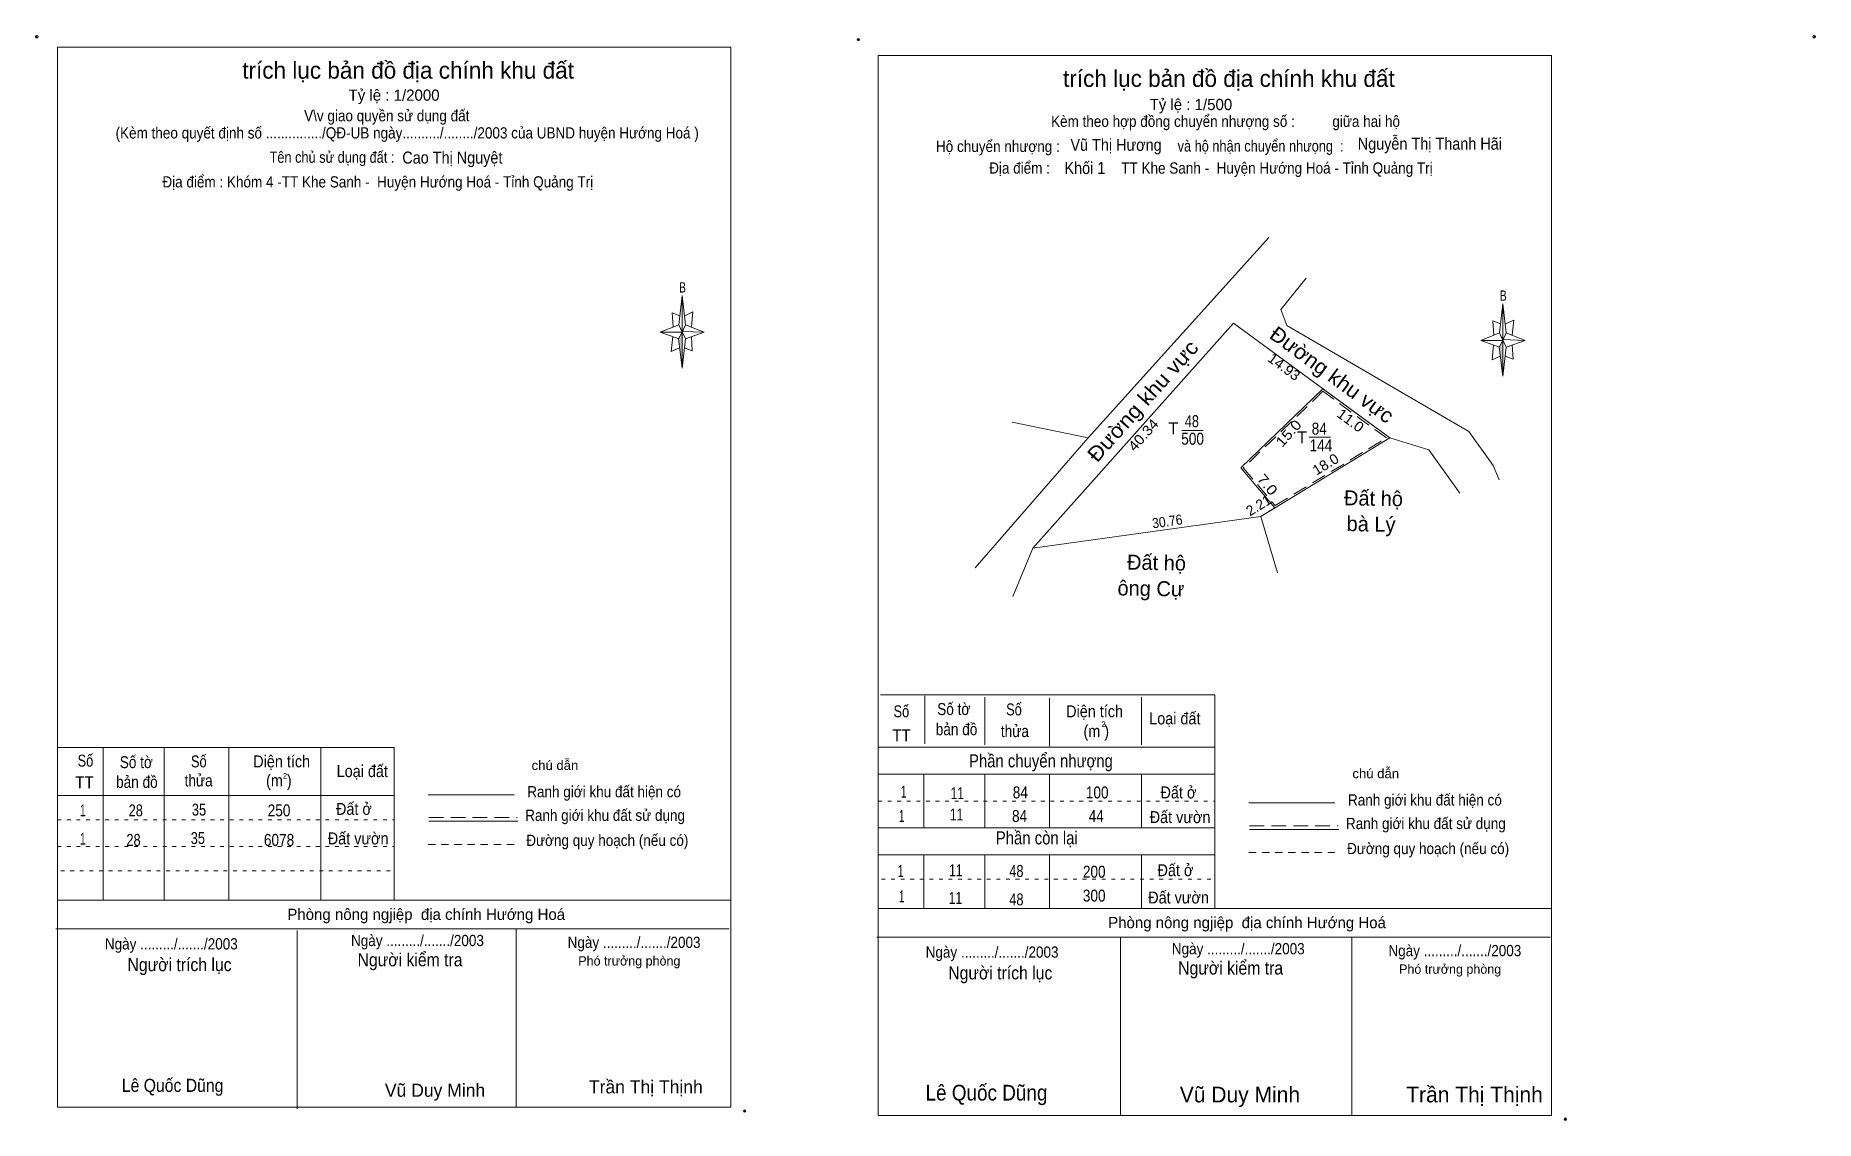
# Model space of a CAD drawing. Header units: centimetres. Extents: x 0.4 to 48, y 0.7 to 29.8.
import ezdxf
from ezdxf.enums import TextEntityAlignment as Align

# ---------------------------------------------------------------- set-up
doc = ezdxf.new("R2010")
doc.units = ezdxf.units.CM
doc.header["$LTSCALE"] = 0.13
doc.header["$PDMODE"] = 32
doc.header["$PDSIZE"] = 0.065
for name, pattern in [('DOTTED', [1.5, 0.3, -1.2]), ('MEDIUM_DASHED', [4.5, 3, -1.5]), ('SHORT_DASHED', [2.7, 1.5, -1.2])]:
    doc.linetypes.add(name, pattern=pattern)
for name, color, linetype, lineweight in [('1', 7, 'DOTTED', 13), ('33', 7, 'Continuous', 13), ('34', 7, 'Continuous', 13), ('4', 7, 'Continuous', 13), ('5', 7, 'Continuous', 13)]:
    doc.layers.add(name, color=color, linetype=linetype, lineweight=lineweight)
doc.layers.add('51', color=7, linetype='Continuous')

msp = doc.modelspace()

# ---------------------------------------------------------------- hatches: boundary and pattern name
at = {"layer": '5'}
for points in [[(17.7, 21.83), (17.7, 20.87), (17.6, 21.65)], [(39.64, 21.61), (39.64, 20.65), (39.54, 21.43)]]:
    msp.add_hatch(color=256, dxfattribs=at).paths.add_polyline_path(points)

# ---------------------------------------------------------------- linework, layer by layer
at = {"layer": '1', "linetype": 'Continuous'}
for p, q in [((22.94, 10.73), (31.94, 10.73)), ((22.94, 10.01), (31.94, 10.01)), ((22.94, 8.57), (31.94, 8.57)), ((22.94, 7.85), (31.94, 7.85))]:
    msp.add_line(p, q, dxfattribs=at)
at = {"layer": '1'}
for p, q in [((22.94, 9.29), (31.94, 9.29)), ((22.94, 9.29), (31.94, 9.29)), ((1, 8.79), (10, 8.79)), ((22.94, 8.57), (31.94, 8.57)), ((1, 8.07), (10, 8.07)), ((22.94, 7.85), (31.94, 7.85)), ((1.09, 7.42), (10, 7.42)), ((23.03, 7.2), (31.94, 7.2)), ((23.03, 7.2), (31.94, 7.2))]:
    msp.add_line(p, q, dxfattribs=at)
at = {"layer": '33'}
for p, q in [((31.06, 19.2), (31.63, 19.2)), ((34.46, 19.02), (35.03, 19.02))]:
    msp.add_line(p, q, dxfattribs=at)
at = {"layer": '34'}
for p, q in [((28.55, 19), (33.38, 24.36)), ((26.52, 19.42), (28.55, 19)), ((25.53, 15.53), (28.55, 19)), ((33.17, 16.9), (33.54, 17.13)), ((33.17, 16.9), (27.07, 16.05)), ((33.61, 15.39), (33.17, 16.9)), ((26.54, 14.76), (27.07, 16.05))]:
    msp.add_line(p, q, dxfattribs=at)
for points in [[(39.54, 17.88), (39.38, 18.26), (38.73, 19.17), (33.86, 22.01), (33.7, 22.44), (34.38, 23.27)], [(36.62, 19), (32.44, 22.07), (27.07, 16.05)], [(33.17, 16.9), (27.07, 16.05), (32.44, 22.07)], [(36.62, 19), (37.66, 18.68), (38.49, 17.52)]]:
    msp.add_lwpolyline(points, dxfattribs=at)
at = {"layer": '4'}
for points in [[(34.83, 20.31), (32.63, 18.2), (33.54, 17.13)], [(33.17, 16.9), (36.62, 19), (34.83, 20.31)]]:
    msp.add_lwpolyline(points, dxfattribs=at)
at = {"layer": '4', "linetype": 'MEDIUM_DASHED'}
msp.add_lwpolyline([(34.83, 20.25), (32.7, 18.2), (33.55, 17.19), (36.53, 19)], close=True, dxfattribs=at)
at = {"layer": '5'}
for p, q in [((17.61, 22.03), (17.7, 22.81)), ((39.55, 21.81), (39.64, 22.59)), ((17.79, 22.03), (18.29, 21.83)), ((17.61, 21.65), (17.11, 21.83)), ((17.79, 21.65), (17.7, 20.87)), ((17.97, 21.33), (17.76, 21.41)), ((17.95, 21.71), (17.97, 21.33)), ((39.55, 21.43), (39.05, 21.61)), ((39.73, 21.43), (39.64, 20.65)), ((39.73, 21.81), (40.23, 21.61)), ((39.89, 21.49), (39.91, 21.11)), ((39.91, 21.11), (39.7, 21.19)), ((23, 12.13), (31.94, 12.13)), ((24.19, 12.1), (24.19, 10.82)), ((25.79, 12.07), (25.79, 10.79)), ((27.52, 12.04), (27.52, 10.76)), ((29.98, 12.07), (29.98, 10.79)), ((31.94, 12.13), (31.94, 6.42)), ((1, 10.72), (10, 10.72)), ((2.22, 10.72), (2.22, 6.64)), ((3.85, 10.72), (3.85, 6.64)), ((5.58, 10.72), (5.58, 6.64)), ((8.04, 10.72), (8.04, 6.64)), ((10, 10.72), (10, 6.64)), ((24.16, 10.01), (24.16, 8.57)), ((25.79, 10.01), (25.79, 8.57)), ((27.52, 10.01), (27.52, 8.57)), ((29.98, 10.01), (29.98, 8.57)), ((1, 9.44), (10, 9.44)), ((10.91, 9.46), (13.21, 9.46)), ((32.85, 9.24), (35.15, 9.24)), ((10.93, 8.75), (13.31, 8.75)), ((32.87, 8.53), (35.25, 8.53)), ((24.16, 7.85), (24.16, 6.42)), ((25.79, 7.85), (25.79, 6.42)), ((27.52, 7.85), (27.52, 6.42)), ((29.98, 7.85), (29.98, 6.42)), ((1, 6.64), (19, 6.64)), ((22.94, 6.42), (40.94, 6.42)), ((0.96, 5.87), (18.96, 5.87)), ((7.41, 5.83), (7.41, 1.06)), ((13.26, 5.88), (13.26, 1.11)), ((22.9, 5.65), (40.9, 5.65)), ((29.42, 5.65), (29.42, 0.88)), ((35.6, 5.65), (35.6, 0.88))]:
    msp.add_line(p, q, dxfattribs=at)
at = {"layer": '5', "linetype": 'MEDIUM_DASHED'}
for p, q in [((10.93, 8.85), (13.29, 8.85)), ((32.87, 8.63), (35.23, 8.63))]:
    msp.add_line(p, q, dxfattribs=at)
at = {"layer": '5', "linetype": 'SHORT_DASHED'}
for p, q in [((10.91, 8.13), (13.29, 8.13)), ((32.85, 7.91), (35.23, 7.91))]:
    msp.add_line(p, q, dxfattribs=at)
at = {"layer": '5'}
for points in [[(1, 29.45), (19, 29.45), (19, 1.1), (1, 1.1)], [(22.94, 29.23), (40.94, 29.23), (40.94, 0.88), (22.94, 0.88)], [(17.7, 22.81), (17.79, 22.03), (17.7, 21.83)], [(39.64, 22.59), (39.73, 21.81), (39.64, 21.61)], [(17.7, 21.83), (17.11, 21.83), (17.61, 22.03), (17.79, 21.65), (18.29, 21.83), (17.7, 21.85)], [(17.7, 21.83), (17.7, 20.87), (17.6, 21.65)], [(39.64, 21.61), (39.05, 21.61), (39.55, 21.81), (39.73, 21.43), (40.23, 21.61), (39.64, 21.63)], [(39.64, 21.61), (39.64, 20.65), (39.54, 21.43)]]:
    msp.add_lwpolyline(points, close=True, dxfattribs=at)
for points in [[(17.77, 22.27), (17.99, 22.37), (17.95, 21.97)], [(17.7, 21.83), (17.61, 22.03), (17.11, 21.83)], [(17.64, 22.27), (17.43, 22.35), (17.46, 21.97)], [(39.58, 22.05), (39.37, 22.13), (39.4, 21.75)], [(39.71, 22.05), (39.93, 22.15), (39.89, 21.75)], [(17.45, 21.71), (17.41, 21.31), (17.63, 21.41)], [(17.7, 21.83), (17.79, 21.65), (18.29, 21.83)], [(39.64, 21.61), (39.55, 21.81), (39.05, 21.61)], [(39.39, 21.49), (39.35, 21.09), (39.57, 21.19)], [(39.64, 21.61), (39.73, 21.43), (40.23, 21.61)]]:
    msp.add_lwpolyline(points, dxfattribs=at)
for p in [(0.45, 29.73), (22.41, 29.65), (47.96, 29.73), (19.37, 1), (41.31, 0.78)]:
    msp.add_point(p, dxfattribs=at)

# ---------------------------------------------------------------- texts
at = {"layer": '1', "width": 0.8}
for p in [(28.965, 11.27), (7.085, 9.89)]:
    msp.add_text('2', height=0.15, dxfattribs=at).set_placement(p, align=Align.CENTER)
at = {"layer": '33'}
for s, width, p in [('48', 0.8, (31.325, 19.29)), ('500', 0.85, (31.345, 18.82)), ('84', 0.85, (34.73, 19.09)), ('144', 0.85, (34.775, 18.64))]:
    msp.add_text(s, height=0.32, dxfattribs=dict(at, width=width)).set_placement(p, align=Align.CENTER)
for p in [(30.96, 19.1), (34.4, 18.86)]:
    msp.add_text('T', height=0.32, dxfattribs=at).set_placement(p, align=Align.RIGHT)
at = {"layer": '34', "width": 0.9}
for s, p in [('Cao Thị Nguyệt', (10.22, 26.34)), ('Vũ Thị Hương', (28.08, 26.68)), ('Nguyễn Thị Thanh Hãi', (35.76, 26.71)), ('Khối 1', (27.92, 26.06))]:
    msp.add_text(s, height=0.32, dxfattribs=at).set_placement(p)
at = {"layer": '4'}
for rotation, width, p in [(323.705, 1.05, (34.9516, 20.5325)), (48.266, 1.1, (30.1617, 19.8569))]:
    msp.add_text('Đường khu vực', height=0.4, rotation=rotation, dxfattribs=dict(at, width=width)).set_placement(p, align=Align.CENTER)
for s, p in [('Đất hộ', (36.1765, 17.1866)), ('bà Lý', (36.1115, 16.4985)), ('Đất hộ', (30.3765, 15.4666)), ('ông Cự', (30.2265, 14.7747))]:
    msp.add_text(s, height=0.4, rotation=359, dxfattribs=at).set_placement(p, align=Align.CENTER)
at = {"layer": '5'}
for s, height, p in [('trích lục bản đồ địa chính khu đất', 0.45, (10.375, 28.61)), ('trích lục bản đồ địa chính khu đất', 0.45, (32.315, 28.39)), ('Tỷ lệ : 1/2000', 0.3, (10, 28.02)), ('Tỷ lệ : 1/500', 0.3, (31.3, 27.77)), ('Phòng nông ngjiệp  địa chính Hướng Hoá ', 0.3, (10.915, 6.11)), ('Phòng nông ngjiệp  địa chính Hướng Hoá ', 0.3, (32.855, 5.89)), ('Phó trưởng phòng ', 0.25, (16.335, 4.89)), ('Phó trưởng phòng ', 0.25, (38.275, 4.67)), ('Vũ Duy Minh', 0.35, (11.095, 1.38)), ('Trần Thị Thịnh', 0.35, (16.73, 1.47)), ('Vũ Duy Minh', 0.4199, (32.61, 1.23)), ('Trần Thị Thịnh', 0.4199, (38.88, 1.23))]:
    msp.add_text(s, height=height, dxfattribs=at).set_placement(p, align=Align.CENTER)
for s, height, width, p in [('V\\v giao quyền sử dụng đất ', 0.3, 0.9, (9.855, 27.47)), ('Kèm theo hợp đồng chuyển nhượng số :          giữa hai hộ ', 0.3, 0.9, (32.275, 27.32)), ('(Kèm theo quyết định số .............../QĐ-UB ngày........../......../2003 của UBND huyện Hướng Hoá )', 0.3, 0.9, (10.35, 27.01)), ('Tên chủ sử dụng đất :', 0.3, 0.85, (8.34, 26.36)), ('Hộ chuyển nhượng :', 0.3, 0.9, (26.14, 26.65)), ('và hộ nhận chuyển nhưọng  : ', 0.3, 0.85, (33.21, 26.66)), ('Địa điểm :                   TT Khe Sanh -  Huyện Hướng Hoá - Tỉnh Quảng Trị ', 0.3, 0.9, (31.885, 26.07)), ('Địa điểm : Khóm 4 -TT Khe Sanh -  Huyện Hướng Hoá - Tỉnh Quảng Trị ', 0.3, 0.9, (9.615, 25.7)), ('B', 0.2756, 0.75, (17.71, 22.89)), ('B', 0.2756, 0.75, (39.65, 22.67)), ('Số tờ', 0.32, 0.85, (24.96, 11.59)), ('Số', 0.32, 0.8, (26.57, 11.58)), ('Số', 0.32, 0.8, (23.56, 11.53)), ('Diện tích', 0.32, 0.9, (28.725, 11.53)), ('Loại đất', 0.32, 0.9, (30.87, 11.34)), ('TT', 0.32, 0.95, (23.565, 10.89)), ('bản đồ', 0.32, 0.85, (25.035, 11.05)), ('thửa', 0.32, 0.85, (26.595, 11)), ('(m )', 0.32, 0.9, (28.77, 11)), ('Số', 0.32, 0.8, (1.75, 10.21)), ('Số tờ', 0.32, 0.85, (3.11, 10.17)), ('Số', 0.32, 0.8, (4.78, 10.19)), ('Diện tích', 0.32, 0.9, (6.995, 10.19)), ('Phần chuyển nhượng ', 0.35, 0.85, (27.345, 10.19)), ('bản đồ', 0.32, 0.85, (3.125, 9.64)), ('thửa', 0.32, 0.85, (4.775, 9.68)), ('(m )', 0.32, 0.9, (6.92, 9.68)), ('Loại đất', 0.32, 0.9, (9.15, 9.93)), ('chú dẫn', 0.25, 1.05, (14.3, 10.12)), ('chú dẫn', 0.25, 1.05, (36.24, 9.9)), ('TT', 0.32, 0.95, (1.725, 9.63)), ('Ranh giới khu đất hiện có ', 0.3, 0.9, (15.665, 9.39)), ('1', 0.32, 0.65, (23.62, 9.38)), ('11', 0.32, 0.75, (25.055, 9.34)), ('84', 0.32, 0.85, (26.74, 9.36)), ('100', 0.32, 0.85, (28.795, 9.36)), ('Đất ở ', 0.32, 0.9, (31.02, 9.36)), ('1', 0.32, 0.65, (1.68, 8.88)), ('28', 0.32, 0.8, (3.095, 8.88)), ('35', 0.32, 0.8, (4.785, 8.9)), ('250', 0.32, 0.85, (6.925, 8.88)), ('Đất ở ', 0.32, 0.9, (8.98, 8.92)), ('Ranh giới khu đất sử dụng', 0.3, 0.9, (15.64, 8.76)), ('1', 0.32, 0.65, (23.57, 8.73)), ('11', 0.32, 0.75, (25.035, 8.77)), ('84', 0.32, 0.85, (26.72, 8.73)), ('44', 0.32, 0.85, (28.77, 8.73)), ('Đất vườn', 0.32, 0.9, (31.01, 8.7)), ('Ranh giới khu đất hiện có ', 0.3, 0.9, (37.605, 9.17)), ('Ranh giới khu đất sử dụng', 0.3, 0.9, (37.58, 8.54)), ('1', 0.32, 0.65, (1.68, 8.12)), ('28', 0.32, 0.8, (3.035, 8.09)), ('35', 0.32, 0.8, (4.755, 8.14)), ('6078', 0.32, 0.85, (6.925, 8.09)), ('Đất vườn', 0.32, 0.9, (9.04, 8.13)), ('Đường quy hoạch (nếu có)', 0.3, 0.9, (15.7, 8.09)), ('Phần còn lại ', 0.35, 0.85, (27.235, 8.13)), ('Đường quy hoạch (nếu có)', 0.3, 0.9, (37.64, 7.87)), ('Đất ở ', 0.32, 0.9, (30.94, 7.28)), ('1', 0.32, 0.65, (23.54, 7.26)), ('11', 0.32, 0.75, (25.015, 7.28)), ('48', 0.32, 0.8, (26.635, 7.26)), ('200', 0.32, 0.85, (28.715, 7.24)), ('1', 0.32, 0.65, (23.57, 6.58)), ('11', 0.32, 0.75, (25.005, 6.54)), ('48', 0.32, 0.8, (26.635, 6.5)), ('300', 0.32, 0.85, (28.715, 6.6)), ('Đất vườn', 0.32, 0.9, (30.97, 6.55)), ('Ngày ........./......./2003', 0.3, 0.9, (10.625, 5.41)), ('Ngày ........./......./2003', 0.3, 0.9, (4.045, 5.32)), ('Người kiểm tra ', 0.35, 0.9, (10.485, 4.87)), ('Ngày ........./......./2003', 0.3, 0.9, (16.415, 5.36)), ('Ngày ........./......./2003', 0.3, 0.9, (25.985, 5.1)), ('Ngày ........./......./2003', 0.3, 0.9, (32.565, 5.19)), ('Ngày ........./......./2003', 0.3, 0.9, (38.355, 5.14)), ('Người trích lục', 0.35, 0.9, (4.265, 4.74)), ('Người trích lục', 0.35, 0.9, (26.205, 4.52)), ('Người kiểm tra ', 0.35, 0.9, (32.42, 4.65)), ('Lê Quốc Dũng', 0.35, 0.9, (4.08, 1.51)), ('Lê Quốc Dũng', 0.4199, 0.9, (25.835, 1.28))]:
    msp.add_text(s, height=height, dxfattribs=dict(at, width=width)).set_placement(p, align=Align.CENTER)
at = {"layer": '51'}
for s, rotation, width, p in [('14.93', 323.674, 1.05, (33.71, 20.7932)), ('11.0', 323.674, 1.1, (35.485, 19.361)), ('40.34', 48.286, 1.1, (30.1289, 18.9902)), ('15.0', 48.286, 1.15, (34.0109, 19.0352)), ('18.0', 31.338, 1.05, (34.9698, 18.1808)), ('7.0', 309.674, 1.2, (33.2405, 17.6662)), ('30.76', 7.922, 0.9, (30.6864, 16.6366))]:
    msp.add_text(s, height=0.27, rotation=rotation, dxfattribs=dict(at, width=width)).set_placement(p, align=Align.CENTER)
msp.add_text('2.21', height=0.27, rotation=31.338, dxfattribs=at).set_placement((33.1798, 17.0847), align=Align.CENTER)

doc.saveas('drawing.dxf')
